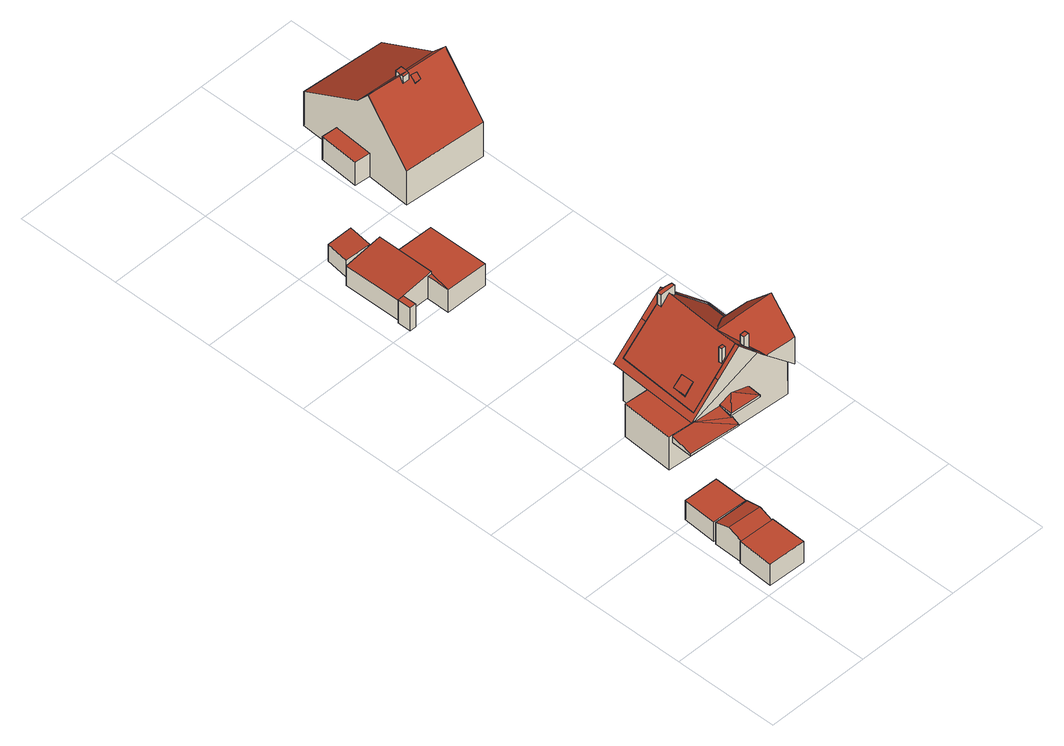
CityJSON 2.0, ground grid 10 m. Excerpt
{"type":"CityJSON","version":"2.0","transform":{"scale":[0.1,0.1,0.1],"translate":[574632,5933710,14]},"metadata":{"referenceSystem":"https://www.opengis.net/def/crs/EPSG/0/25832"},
"CityObjects":{
"building1":{"type":"Building","attributes":{"Grundfläche 2D":"32.245977","Grundhöhe NN":"14.063"},"geometry":[{"type":"Solid","lod":"3","boundaries":[[[[0,1,2,3]],[[4,1,0,5]],[[6,7,8,9,3,2]],[[10,11,12,13]],[[5,0,3,14,15]],[[4,5,15,16]],[[17,2,1,4,16]],[[7,6,18,19]],[[8,7,19,20]],[[9,8,20,21]],[[2,17,18,6]],[[3,9,21,14]],[[22,23,13,12]],[[23,24,10,13]],[[24,25,11,10]],[[25,22,12,11]],[[14,21,20,19,18,17,16,15]],[[25,24,23,22]]]],"semantics":{"surfaces":[{"type":"RoofSurface"},{"type":"WallSurface"},{"type":"GroundSurface"}],"values":[[0,0,0,0,1,1,1,1,1,1,1,1,1,1,1,1,2,2]]}}]},
"building2":{"type":"Building","attributes":{"Grundfläche 2D":"0.839150","Grundhöhe NN":"14.340"},"geometry":[{"type":"Solid","lod":"3","boundaries":[[[[26,27,28,29]],[[30,31,29,28]],[[31,32,26,29]],[[32,33,27,26]],[[33,30,28,27]],[[33,32,31,30]]]],"semantics":{"surfaces":[{"type":"RoofSurface"},{"type":"WallSurface"},{"type":"GroundSurface"}],"values":[[0,1,1,1,1,2]]}}]},
"building3":{"type":"Building","attributes":{"Grundfläche 2D":"86.857285","Grundhöhe NN":"14.209"},"children":["building3-1","building3-2","building3-3","building3-4","building3-5","building3-6"],"geometry":[{"type":"Solid","lod":"3","boundaries":[[[[34,35,36,37,38]],[[34,38,39,40,41,42,43]],[[38,39,44,45,46,40,39]],[[47,44,38,37,48,49,50,51,52]],[[38,44,39]],[[46,45,44,47,52,51,53,54]],[[55,56,57,58,59]],[[37,36,48]],[[41,60,61,43,42]],[[61,62,34,43]],[[62,63,35,34]],[[49,48,36,35,63]],[[64,65,66,67]],[[68,64,67,69]],[[70,52,68,69,71]],[[59,72,70,71,73,55]],[[39,45,72,59]],[[74,75,39,59,76,77]],[[65,78,79,74,77,66]],[[80,56,55,73]],[[57,56,80,81]],[[59,58,57,81,76]],[[69,67,66,77,76,81,80,73,71]],[[52,70,72,45,46,54,53,51]],[[40,46,45,39]],[[75,74,79,78,62,61,60,41,40,39]],[[68,52,51,50,49,63,62,78,65,64]]]],"semantics":{"surfaces":[{"type":"RoofSurface"},{"type":"WallSurface"},{"type":"GroundSurface"}],"values":[[0,0,0,0,0,0,0,1,1,1,1,1,1,1,1,1,1,1,1,1,1,1,2,0,0,0,0]]}}]},
"building3-1":{"type":"BuildingInstallation","parents":["building3"],"geometry":[{"type":"MultiSurface","lod":"3","boundaries":[[[82,83,84,85]],[[85,84,86,87]],[[82,85,87,88]],[[83,82,88,89]],[[84,83,89,86]]],"semantics":{"surfaces":[{"type":"RoofSurface"},{"type":"WallSurface"}],"values":[0,1,1,1,1]}}]},
"building3-2":{"type":"BuildingInstallation","parents":["building3"],"geometry":[{"type":"MultiSurface","lod":"3","boundaries":[[[90,91,92,93,94]],[[95,52,91,90]],[[52,96,92,91]],[[93,92,96,97]],[[98,94,93,97,47]],[[90,94,98,95]]],"semantics":{"surfaces":[{"type":"RoofSurface"},{"type":"WallSurface"}],"values":[0,1,1,1,1,1]}}]},
"building3-3":{"type":"BuildingInstallation","parents":["building3"],"geometry":[{"type":"MultiSurface","lod":"3","boundaries":[[[99,100,101,102]],[[103,104,100,99]],[[104,105,101,100]],[[105,106,102,101]],[[106,103,99,102]]],"semantics":{"surfaces":[{"type":"RoofSurface"},{"type":"WallSurface"}],"values":[0,1,1,1,1]}}]},
"building3-4":{"type":"BuildingInstallation","parents":["building3"],"geometry":[{"type":"MultiSurface","lod":"3","boundaries":[[[107,108,109,110]],[[110,109,111,112]],[[107,110,112,113]],[[108,107,113,114]],[[109,108,114,111]]],"semantics":{"surfaces":[{"type":"RoofSurface"},{"type":"WallSurface"}],"values":[0,1,1,1,1]}}]},
"building3-5":{"type":"BuildingInstallation","parents":["building3"],"geometry":[{"type":"MultiSurface","lod":"3","boundaries":[[[115,116,117]],[[116,118,119]],[[116,119,120,117]],[[121,122,115,117]],[[118,116,115,122,123,124]],[[119,118,124,125,126]],[[121,117,120,119,126,127]],[[122,121,127,126,125,123]]],"semantics":{"surfaces":[{"type":"RoofSurface"},{"type":"WallSurface"},{"type":"OuterCeilingSurface"}],"values":[0,0,0,1,1,1,1,2]}}]},
"building3-6":{"type":"BuildingInstallation","parents":["building3"],"geometry":[{"type":"MultiSurface","lod":"3","boundaries":[[[125,124,59,128]],[[59,58,129,130]],[[130,131,128,59]],[[132,58,59,124,123,133]],[[129,58,132,134]],[[130,129,134,135]],[[131,130,135,136]],[[128,131,136,137]],[[125,128,137,133,123]],[[134,132,133,137,136,135]]],"semantics":{"surfaces":[{"type":"RoofSurface"},{"type":"WallSurface"},{"type":"OuterCeilingSurface"}],"values":[0,0,0,1,1,1,1,1,1,2]}}]},
"building4":{"type":"Building","attributes":{"Grundfläche 2D":"20.587870","Grundhöhe NN":"14.567"},"geometry":[{"type":"Solid","lod":"3","boundaries":[[[[138,139,28,140,141,142,143]],[[143,142,141,144,145]],[[138,143,145,146]],[[139,138,146,147]],[[144,141,140,28,139,147]],[[145,144,147,146]]]],"semantics":{"surfaces":[{"type":"RoofSurface"},{"type":"WallSurface"},{"type":"GroundSurface"}],"values":[[0,1,1,1,1,2]]}}]},
"building5":{"type":"Building","attributes":{"Grundfläche 2D":"5.190799","Grundhöhe NN":"14.814"},"geometry":[{"type":"Solid","lod":"3","boundaries":[[[[148,149,150,151]],[[152,153,151,150]],[[153,154,148,151]],[[154,155,149,148]],[[155,152,150,149]],[[155,154,153,152]]]],"semantics":{"surfaces":[{"type":"RoofSurface"},{"type":"WallSurface"},{"type":"GroundSurface"}],"values":[[0,1,1,1,1,2]]}}]},
"building6":{"type":"Building","attributes":{"Grundfläche 2D":"22.386169","Grundhöhe NN":"14.577"},"geometry":[{"type":"Solid","lod":"3","boundaries":[[[[156,157,158]],[[159,160,161,157,156]],[[162,144,157,161]],[[144,163,158,157]],[[163,164,156,158]],[[164,165,159,156]],[[165,166,160,159]],[[166,162,161,160]],[[162,166,165,164,163,144]]]],"semantics":{"surfaces":[{"type":"RoofSurface"},{"type":"WallSurface"},{"type":"GroundSurface"}],"values":[[0,0,1,1,1,1,1,1,2]]}}]},
"building7":{"type":"Building","attributes":{"Grundfläche 2D":"98.697344","Grundhöhe NN":"14.760"},"children":["building7-1","building7-2"],"geometry":[{"type":"Solid","lod":"3","boundaries":[[[[167,168,167,169,170,171,172,173,167,174]],[[175,176,167,173,177]],[[170,169,167,176,175]],[[177,178,179,180,175]],[[181,182,183,184]],[[178,177,173,172,185,186]],[[179,178,186,187]],[[182,188,189,171,170,175,180,179,187,190,183]],[[172,171,189,185]],[[184,183,190,191]],[[181,184,191,192]],[[182,181,192,188]],[[192,191,190,187,186,185,189,188]]]],"semantics":{"surfaces":[{"type":"RoofSurface"},{"type":"WallSurface"},{"type":"GroundSurface"}],"values":[[0,0,0,0,0,1,1,1,1,1,1,1,2]]}}]},
"building7-1":{"type":"BuildingInstallation","parents":["building7"],"geometry":[{"type":"MultiSurface","lod":"3","boundaries":[[[193,194,195,196,197]],[[193,197,174,198]],[[199,195,194,193,198,200]],[[197,196,201,174]],[[196,195,199,201]]],"semantics":{"surfaces":[{"type":"RoofSurface"},{"type":"WallSurface"}],"values":[0,1,1,1,1]}}]},
"building7-2":{"type":"BuildingInstallation","parents":["building7"],"geometry":[{"type":"MultiSurface","lod":"3","boundaries":[[[202,203,204,205,206,207]],[[208,209,204,203]],[[209,176,169,210,205,204]],[[207,206,205,210,168,211]],[[211,167,202,207]],[[203,202,167,208]]],"semantics":{"surfaces":[{"type":"RoofSurface"},{"type":"WallSurface"}],"values":[0,1,1,1,1,1]}}]}
},
"vertices":[
[46,53,28],[13,55,28],[12,41,24],[45,40,24],[13,69,24],[47,68,24],[11,41,24],[9,7,24],[45,6,24],[46,40,24],[14,72,22],[48,70,22],[49,103,22],[16,104,22],[45,40,1],[47,68,1],[13,69,1],[12,41,1],[11,41,1],[9,7,1],[45,6,1],[46,40,1],[49,103,1],[16,104,1],[14,72,1],[48,70,1],
[17,398,28],[23,398,28],[23,411,28],[17,411,28],[23,411,3],[17,411,3],[17,398,3],[23,398,3],
[175,165,91],[176,191,63],[149,193,63],[125,174,84],[117,167,91],[139,144,68],[142,141,64],[143,140,63],[168,138,63],[173,138,63],[116,167,92],[115,146,92],[115,142,92],[120,221,92],[149,193,62],[168,192,42],[170,227,42],[120,230,92],[120,225,92],[71,233,42],[66,145,42],[74,198,37],[49,200,37],[46,150,37],[49,150,37],[71,148,37],[168,138,39],[173,138,34],[175,165,34],[176,191,35],[161,184,49],[171,183,39],[171,183,2],[161,184,2],[164,222,49],[164,222,2],[76,228,48],[76,228,2],[71,148,47],[74,198,2],[169,142,39],[146,144,61],[71,148,2],[169,142,2],[170,165,39],[170,161,39],[49,200,2],[46,150,2],
[102,148,94],[106,148,94],[106,151,94],[102,151,94],[106,151,83],[102,151,78],[102,148,78],[106,148,83],
[126,224,96],[120,225,96],[111,225,96],[111,221,96],[126,221,96],[126,224,86],[111,225,83],[111,221,83],[126,221,85],
[125,150,92],[125,146,92],[130,146,92],[130,150,92],[125,150,82],[125,146,82],[130,146,77],[130,150,77],
[77,175,52],[76,162,52],[85,162,61],[85,174,61],[85,162,60],[85,174,60],[77,175,51],[76,162,51],
[128,145,38],[110,146,43],[127,131,38],[98,147,38],[97,133,38],[98,133,38],[127,131,36],[128,145,36],[98,147,36],[98,147,37],[98,143,36],[97,133,36],[98,133,36],
[97,133,34],[48,129,32],[97,125,32],[98,133,34],[49,150,30],[98,147,30],[48,129,30],[97,125,30],[98,133,30],[97,133,30],
[17,466,27],[17,411,27],[50,411,31],[54,411,32],[54,447,32],[54,466,32],[54,411,6],[54,466,6],[17,466,6],[17,411,6],
[45,468,29],[48,491,29],[25,493,26],[22,471,26],[25,493,8],[22,471,8],[45,468,8],[48,491,8],
[50,389,30],[54,411,30],[50,411,30],[91,389,29],[91,447,29],[54,447,30],[54,447,6],[50,411,6],[50,389,6],[91,389,6],[91,447,6],
[153,533,94],[149,529,89],[146,534,94],[114,536,94],[111,492,45],[190,486,45],[194,530,94],[155,530,90],[115,548,80],[146,535,91],[194,543,80],[199,603,45],[119,609,45],[117,572,66],[99,535,33],[114,534,33],[117,572,33],[102,573,33],[190,486,8],[199,603,8],[119,609,8],[114,534,8],[111,492,8],[117,572,8],[102,573,8],[99,535,8],
[155,525,86],[159,525,86],[161,525,86],[161,529,91],[155,530,91],[155,525,85],[161,525,85],[159,525,85],[161,529,90],
[153,533,96],[153,538,96],[147,538,96],[146,529,96],[149,529,96],[152,529,96],[153,538,89],[147,538,89],[146,529,89],[152,529,89]
]}
